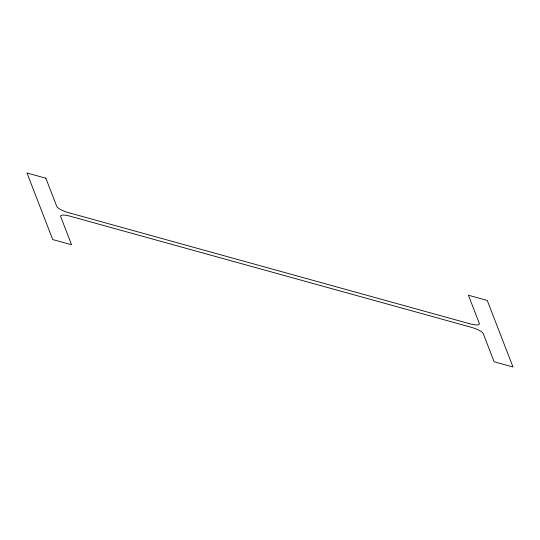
<?xml version="1.0" encoding="UTF-8"?>
<svg xmlns="http://www.w3.org/2000/svg" width="540" height="540" viewBox="0 0 540 540"><rect width="100%" height="100%" fill="white"/><g stroke="black" fill="none" stroke-linecap="round" stroke-linejoin="round"><path stroke-width="0.81" d="M45.853 178.214L27 172.989L52.731 239.558L71.584 244.775L60.676 216.554A11.252 2.801 18.4 0 1 70.031 216.182L471.319 327.301A11.252 2.801 18.4 0 1 483.233 333.565L494.147 361.787L513 367.011L487.269 300.443L468.416 295.225L479.324 323.447A11.252 2.801 18.4 0 1 469.969 323.818L68.681 212.699A11.252 2.801 18.4 0 1 56.767 206.435L45.853 178.214"/></g></svg>
